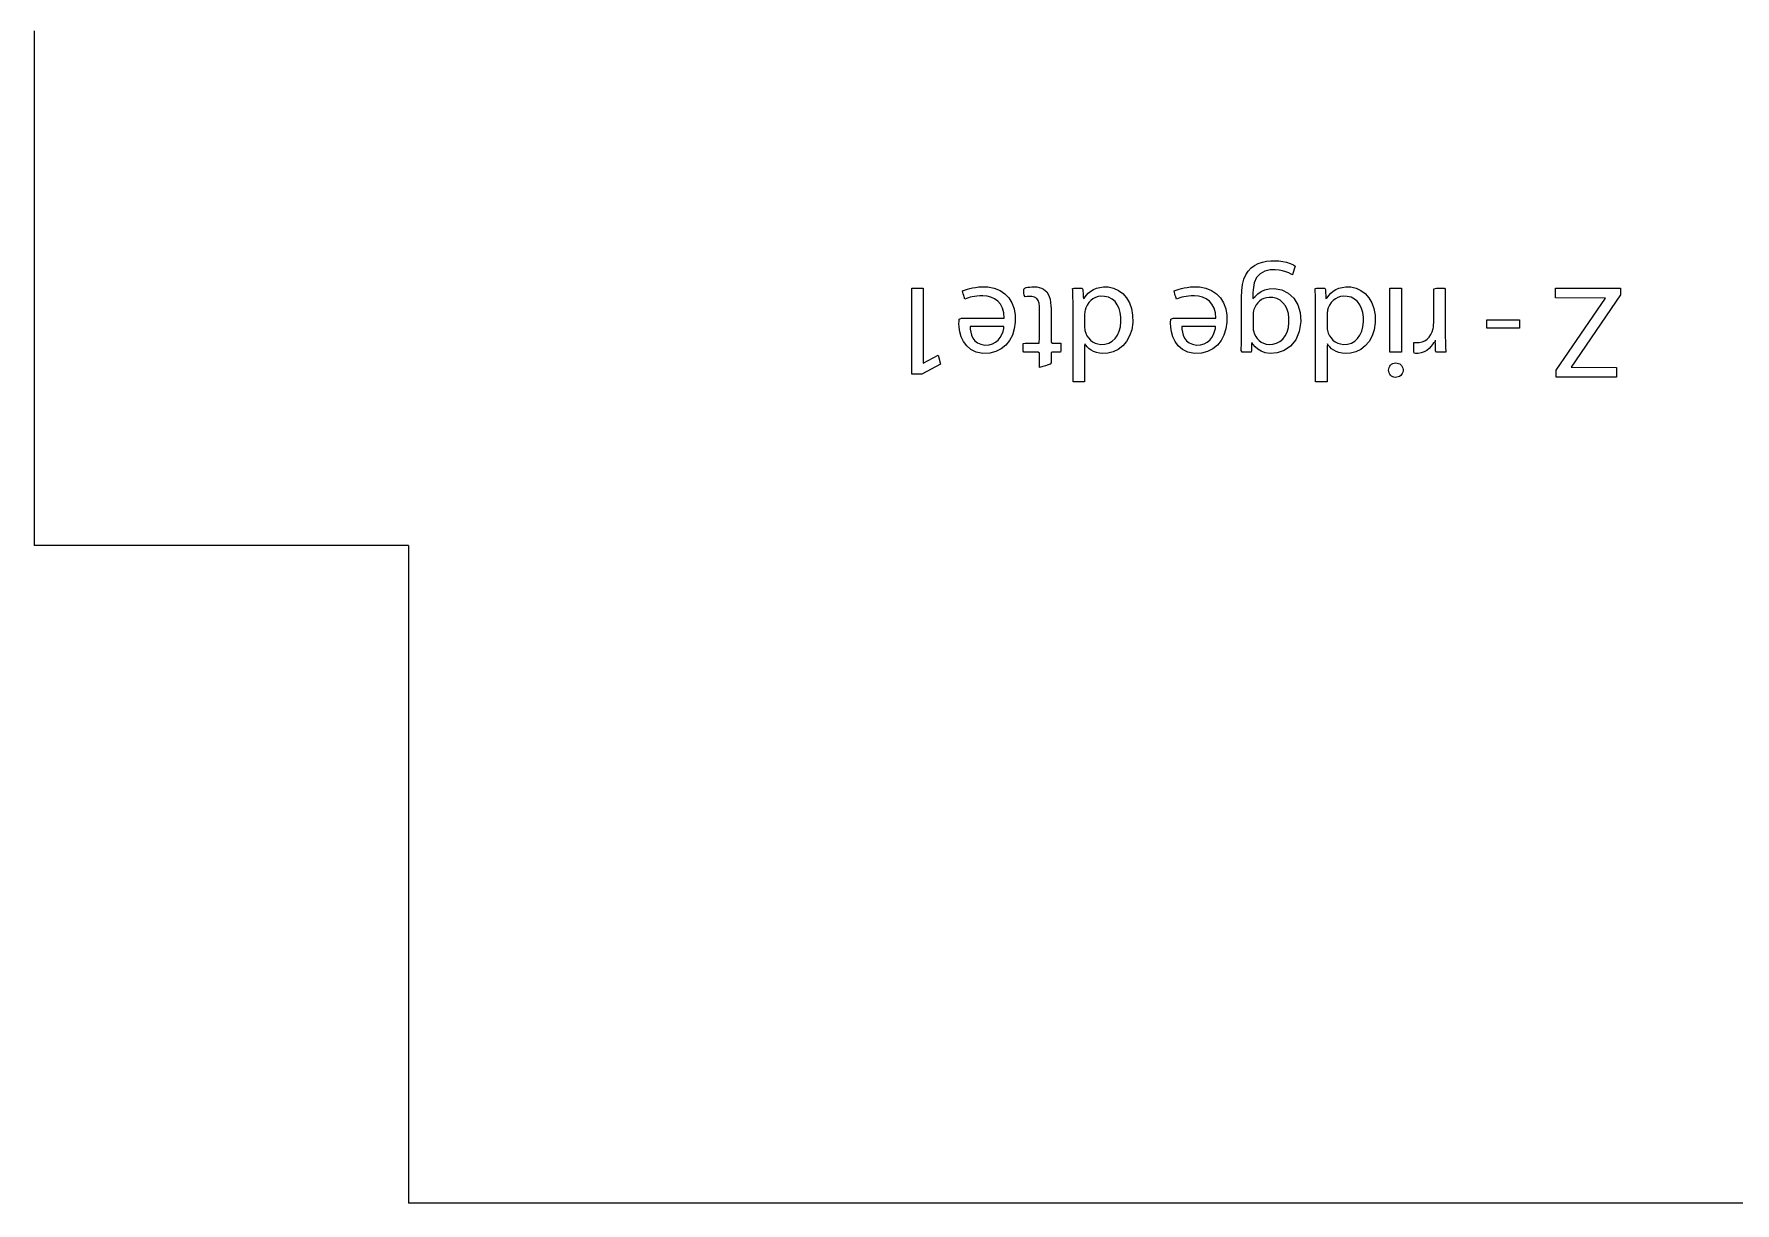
# Model space of a CAD drawing. Header units: metres. Extents: x 2882 to 3456, y 343 to 720.
# Drawn here: x 2919.47 to 2955.81, y 343.61 to 368.59 of the extents above; entities that cross this region are included whole.
import ezdxf

# ---------------------------------------------------------------- set-up
doc = ezdxf.new("R2010")
doc.units = ezdxf.units.M

msp = doc.modelspace()

# ---------------------------------------------------------------- linework, layer by layer
at = {"layer": 'COMPONENT2'}
for p, q in [((2919.467, 368.661), (2919.467, 368.571)), ((2919.467, 368.571), (2919.467, 357.661)), ((2927.467, 357.661), (2919.467, 357.661)), ((2927.467, 357.661), (2927.467, 343.613)), ((3006.85, 343.613), (2927.467, 343.613))]:
    msp.add_line(p, q, dxfattribs=at)
at = {"layer": 'COMPONENT3'}
for p, q in [((2945.315, 363.353), (2945.355, 363.448)), ((2945.355, 363.448), (2945.405, 363.527)), ((2945.405, 363.527), (2945.468, 363.594)), ((2945.468, 363.594), (2945.542, 363.648)), ((2945.542, 363.648), (2945.624, 363.689)), ((2945.664, 363.472), (2945.588, 363.389)), ((2945.624, 363.689), (2945.711, 363.718)), ((2945.762, 363.525), (2945.664, 363.472)), ((2945.711, 363.718), (2945.8, 363.738)), ((2945.876, 363.552), (2945.762, 363.525)), ((2945.8, 363.738), (2945.891, 363.748)), ((2945.985, 363.555), (2945.876, 363.552)), ((2945.891, 363.748), (2945.978, 363.75)), ((2945.978, 363.75), (2946.063, 363.745)), ((2946.067, 363.548), (2945.985, 363.555)), ((2946.063, 363.745), (2946.148, 363.734)), ((2946.142, 363.533), (2946.067, 363.548)), ((2946.212, 363.513), (2946.142, 363.533)), ((2946.148, 363.734), (2946.229, 363.716)), ((2946.274, 363.488), (2946.212, 363.513)), ((2946.229, 363.716), (2946.306, 363.691)), ((2946.328, 363.46), (2946.274, 363.488)), ((2946.306, 363.691), (2946.374, 363.661)), ((2946.352, 363.45), (2946.328, 363.46)), ((2946.361, 363.478), (2946.352, 363.45)), ((2946.375, 363.522), (2946.361, 363.478)), ((2946.374, 363.661), (2946.412, 363.636)), ((2946.391, 363.57), (2946.375, 363.522)), ((2946.412, 363.636), (2946.391, 363.57)), ((2938.22, 361.327), (2938.22, 363.161)), ((2938.22, 363.161), (2938.46, 363.161)), ((2938.46, 363.161), (2938.46, 361.559)), ((2939.304, 363.104), (2939.366, 363.129)), ((2939.313, 363.069), (2939.304, 363.104)), ((2939.321, 363.039), (2939.313, 363.069)), ((2939.329, 363.006), (2939.321, 363.039)), ((2939.366, 363.129), (2939.411, 363.144)), ((2939.411, 363.144), (2939.462, 363.158)), ((2939.462, 363.158), (2939.519, 363.17)), ((2939.519, 363.17), (2939.582, 363.18)), ((2939.582, 363.18), (2939.651, 363.188)), ((2939.651, 363.188), (2939.726, 363.191)), ((2939.726, 363.191), (2939.845, 363.188)), ((2939.845, 363.188), (2939.983, 363.162)), ((2939.983, 363.162), (2940.105, 363.113)), ((2940.105, 363.113), (2940.209, 363.043)), ((2940.209, 363.043), (2940.295, 362.954)), ((2940.612, 363.142), (2940.636, 363.166)), ((2940.614, 363.105), (2940.612, 363.142)), ((2940.617, 363.058), (2940.614, 363.105)), ((2940.62, 363.012), (2940.617, 363.058)), ((2940.636, 363.166), (2940.667, 363.174)), ((2940.667, 363.174), (2940.703, 363.181)), ((2940.703, 363.181), (2940.743, 363.187)), ((2940.743, 363.187), (2940.786, 363.191)), ((2940.786, 363.191), (2940.834, 363.192)), ((2940.834, 363.192), (2940.891, 363.188)), ((2940.891, 363.188), (2940.943, 363.178)), ((2940.943, 363.178), (2940.991, 363.162)), ((2940.991, 363.162), (2941.034, 363.14)), ((2941.034, 363.14), (2941.072, 363.113)), ((2941.072, 363.113), (2941.105, 363.081)), ((2941.105, 363.081), (2941.135, 363.036)), ((2941.655, 363.155), (2941.684, 363.161)), ((2941.658, 363.118), (2941.655, 363.155)), ((2941.66, 363.078), (2941.658, 363.118)), ((2941.661, 363.035), (2941.66, 363.078)), ((2941.684, 363.161), (2941.717, 363.161)), ((2941.717, 363.161), (2941.757, 363.161)), ((2941.757, 363.161), (2941.797, 363.161)), ((2941.797, 363.161), (2941.834, 363.161)), ((2941.834, 363.161), (2941.861, 363.161)), ((2941.861, 363.161), (2941.877, 363.132)), ((2941.877, 363.132), (2941.878, 363.097)), ((2941.878, 363.097), (2941.88, 363.055)), ((2941.88, 363.055), (2941.882, 363.012)), ((2941.948, 363.009), (2941.992, 363.056)), ((2941.992, 363.056), (2942.043, 363.098)), ((2942.043, 363.098), (2942.101, 363.133)), ((2942.101, 363.133), (2942.166, 363.161)), ((2942.166, 363.161), (2942.237, 363.18)), ((2942.237, 363.18), (2942.314, 363.191)), ((2942.314, 363.191), (2942.415, 363.189)), ((2942.415, 363.189), (2942.53, 363.164)), ((2942.53, 363.164), (2942.634, 363.116)), ((2942.634, 363.116), (2942.727, 363.046)), ((2942.727, 363.046), (2942.806, 362.957)), ((2943.826, 363.104), (2943.888, 363.129)), ((2943.835, 363.069), (2943.826, 363.104)), ((2943.842, 363.039), (2943.835, 363.069)), ((2943.85, 363.006), (2943.842, 363.039)), ((2943.888, 363.129), (2943.933, 363.144)), ((2943.933, 363.144), (2943.984, 363.158)), ((2943.984, 363.158), (2944.041, 363.17)), ((2944.041, 363.17), (2944.104, 363.18)), ((2944.104, 363.18), (2944.172, 363.188)), ((2944.172, 363.188), (2944.247, 363.191)), ((2944.247, 363.191), (2944.366, 363.188)), ((2944.366, 363.188), (2944.505, 363.162)), ((2944.505, 363.162), (2944.627, 363.113)), ((2944.627, 363.113), (2944.731, 363.043)), ((2944.731, 363.043), (2944.816, 362.954)), ((2945.265, 362.961), (2945.27, 363.111)), ((2945.27, 363.111), (2945.287, 363.241)), ((2945.287, 363.241), (2945.315, 363.353)), ((2945.511, 363.127), (2945.51, 363.07)), ((2945.51, 363.07), (2945.51, 363.01)), ((2945.536, 363.275), (2945.511, 363.127)), ((2945.588, 363.389), (2945.536, 363.275)), ((2945.557, 362.985), (2945.613, 363.041)), ((2945.613, 363.041), (2945.681, 363.089)), ((2945.681, 363.089), (2945.761, 363.125)), ((2945.761, 363.125), (2945.853, 363.148)), ((2945.853, 363.148), (2945.96, 363.155)), ((2945.96, 363.155), (2946.123, 363.129)), ((2946.123, 363.129), (2946.264, 363.058)), ((2946.264, 363.058), (2946.38, 362.95)), ((2946.837, 363.155), (2946.865, 363.161)), ((2946.839, 363.118), (2946.837, 363.155)), ((2946.841, 363.078), (2946.839, 363.118)), ((2946.843, 363.035), (2946.841, 363.078)), ((2946.865, 363.161), (2946.899, 363.161)), ((2946.899, 363.161), (2946.938, 363.161)), ((2946.938, 363.161), (2946.978, 363.161)), ((2946.978, 363.161), (2947.015, 363.161)), ((2947.015, 363.161), (2947.042, 363.161)), ((2947.042, 363.161), (2947.058, 363.132)), ((2947.058, 363.132), (2947.06, 363.097)), ((2947.06, 363.097), (2947.062, 363.055)), ((2947.062, 363.055), (2947.064, 363.012)), ((2947.13, 363.009), (2947.173, 363.056)), ((2947.173, 363.056), (2947.224, 363.098)), ((2947.224, 363.098), (2947.282, 363.133)), ((2947.282, 363.133), (2947.347, 363.161)), ((2947.347, 363.161), (2947.418, 363.18)), ((2947.418, 363.18), (2947.495, 363.191)), ((2947.495, 363.191), (2947.597, 363.189)), ((2947.597, 363.189), (2947.711, 363.164)), ((2947.711, 363.164), (2947.816, 363.116)), ((2947.816, 363.116), (2947.909, 363.046)), ((2947.909, 363.046), (2947.988, 362.957)), ((2948.436, 361.796), (2948.436, 363.161)), ((2948.436, 363.161), (2948.684, 363.161)), ((2948.684, 363.161), (2948.684, 361.796)), ((2949.371, 363.148), (2949.427, 363.161)), ((2949.371, 363.078), (2949.371, 363.148)), ((2949.371, 362.966), (2949.371, 363.078)), ((2949.427, 363.161), (2949.472, 363.161)), ((2949.472, 363.161), (2949.521, 363.161)), ((2949.521, 363.161), (2949.565, 363.161)), ((2949.565, 363.161), (2949.6, 363.161)), ((2949.6, 363.161), (2949.619, 363.139)), ((2949.619, 363.139), (2949.619, 363.045)), ((2949.619, 363.045), (2949.619, 362.896)), ((2951.976, 362.955), (2951.976, 363.161)), ((2951.976, 363.161), (2953.364, 363.161)), ((2953.364, 363.161), (2953.364, 363.017)), ((2939.337, 362.975), (2939.329, 363.006)), ((2939.357, 362.93), (2939.337, 362.975)), ((2939.392, 362.944), (2939.357, 362.93)), ((2939.429, 362.957), (2939.392, 362.944)), ((2939.469, 362.968), (2939.429, 362.957)), ((2939.513, 362.978), (2939.469, 362.968)), ((2939.561, 362.986), (2939.513, 362.978)), ((2939.613, 362.992), (2939.561, 362.986)), ((2939.671, 362.996), (2939.613, 362.992)), ((2939.737, 362.997), (2939.671, 362.996)), ((2939.828, 362.989), (2939.737, 362.997)), ((2939.912, 362.968), (2939.828, 362.989)), ((2939.989, 362.933), (2939.912, 362.968)), ((2940.057, 362.883), (2939.989, 362.933)), ((2940.113, 362.818), (2940.057, 362.883)), ((2940.156, 362.737), (2940.113, 362.818)), ((2940.184, 362.639), (2940.156, 362.737)), ((2940.295, 362.954), (2940.36, 362.846)), ((2940.36, 362.846), (2940.405, 362.722)), ((2940.405, 362.722), (2940.429, 362.583)), ((2940.645, 362.975), (2940.62, 363.012)), ((2940.688, 362.982), (2940.645, 362.975)), ((2940.714, 362.984), (2940.688, 362.982)), ((2940.743, 362.986), (2940.714, 362.984)), ((2940.786, 362.985), (2940.743, 362.986)), ((2940.844, 362.972), (2940.786, 362.985)), ((2940.889, 362.944), (2940.844, 362.972)), ((2940.92, 362.9), (2940.889, 362.944)), ((2940.941, 362.841), (2940.92, 362.9)), ((2940.95, 362.769), (2940.941, 362.841)), ((2940.952, 362.711), (2940.95, 362.769)), ((2940.952, 362.614), (2940.952, 362.711)), ((2941.135, 363.036), (2941.158, 362.985)), ((2941.158, 362.985), (2941.176, 362.926)), ((2941.176, 362.926), (2941.187, 362.859)), ((2941.187, 362.859), (2941.194, 362.785)), ((2941.194, 362.785), (2941.195, 362.724)), ((2941.195, 362.724), (2941.195, 362.637)), ((2941.663, 362.99), (2941.661, 363.035)), ((2941.664, 362.943), (2941.663, 362.99)), ((2941.666, 362.897), (2941.664, 362.943)), ((2941.666, 362.85), (2941.666, 362.897)), ((2941.666, 362.808), (2941.666, 362.85)), ((2941.666, 362.727), (2941.666, 362.808)), ((2941.666, 362.536), (2941.666, 362.727)), ((2941.882, 363.012), (2941.884, 362.972)), ((2941.884, 362.972), (2941.886, 362.941)), ((2941.886, 362.941), (2941.912, 362.956)), ((2941.912, 362.956), (2941.948, 363.009)), ((2941.922, 362.692), (2941.917, 362.667)), ((2941.937, 362.742), (2941.922, 362.692)), ((2941.965, 362.801), (2941.937, 362.742)), ((2942, 362.854), (2941.965, 362.801)), ((2942.043, 362.898), (2942, 362.854)), ((2942.091, 362.935), (2942.043, 362.898)), ((2942.144, 362.963), (2942.091, 362.935)), ((2942.201, 362.982), (2942.144, 362.963)), ((2942.261, 362.991), (2942.201, 362.982)), ((2942.341, 362.988), (2942.261, 362.991)), ((2942.426, 362.968), (2942.341, 362.988)), ((2942.5, 362.929), (2942.426, 362.968)), ((2942.562, 362.875), (2942.5, 362.929)), ((2942.611, 362.808), (2942.562, 362.875)), ((2942.649, 362.729), (2942.611, 362.808)), ((2942.675, 362.64), (2942.649, 362.729)), ((2942.806, 362.957), (2942.869, 362.849)), ((2942.869, 362.849), (2942.913, 362.725)), ((2942.913, 362.725), (2942.937, 362.586)), ((2943.858, 362.975), (2943.85, 363.006)), ((2943.878, 362.93), (2943.858, 362.975)), ((2943.913, 362.944), (2943.878, 362.93)), ((2943.95, 362.957), (2943.913, 362.944)), ((2943.99, 362.968), (2943.95, 362.957)), ((2944.034, 362.978), (2943.99, 362.968)), ((2944.082, 362.986), (2944.034, 362.978)), ((2944.135, 362.992), (2944.082, 362.986)), ((2944.192, 362.996), (2944.135, 362.992)), ((2944.259, 362.997), (2944.192, 362.996)), ((2944.349, 362.989), (2944.259, 362.997)), ((2944.434, 362.968), (2944.349, 362.989)), ((2944.511, 362.933), (2944.434, 362.968)), ((2944.578, 362.883), (2944.511, 362.933)), ((2944.634, 362.818), (2944.578, 362.883)), ((2944.678, 362.737), (2944.634, 362.818)), ((2944.706, 362.639), (2944.678, 362.737)), ((2944.816, 362.954), (2944.881, 362.846)), ((2944.881, 362.846), (2944.927, 362.722)), ((2944.927, 362.722), (2944.95, 362.583)), ((2945.265, 362.9), (2945.265, 362.961)), ((2945.265, 362.748), (2945.265, 362.9)), ((2945.265, 362.552), (2945.265, 362.748)), ((2945.51, 363.01), (2945.51, 362.973)), ((2945.51, 362.942), (2945.557, 362.985)), ((2945.51, 362.973), (2945.51, 362.942)), ((2945.523, 362.676), (2945.517, 362.642)), ((2945.531, 362.708), (2945.523, 362.676)), ((2945.548, 362.752), (2945.531, 362.708)), ((2945.576, 362.804), (2945.548, 362.752)), ((2945.61, 362.848), (2945.576, 362.804)), ((2945.65, 362.887), (2945.61, 362.848)), ((2945.695, 362.918), (2945.65, 362.887)), ((2945.744, 362.942), (2945.695, 362.918)), ((2945.797, 362.958), (2945.744, 362.942)), ((2945.852, 362.965), (2945.797, 362.958)), ((2945.931, 362.963), (2945.852, 362.965)), ((2946.016, 362.943), (2945.931, 362.963)), ((2946.09, 362.905), (2946.016, 362.943)), ((2946.151, 362.853), (2946.09, 362.905)), ((2946.201, 362.787), (2946.151, 362.853)), ((2946.239, 362.71), (2946.201, 362.787)), ((2946.265, 362.624), (2946.239, 362.71)), ((2946.38, 362.95), (2946.466, 362.809)), ((2946.466, 362.809), (2946.517, 362.642)), ((2946.845, 362.99), (2946.843, 363.035)), ((2946.846, 362.943), (2946.845, 362.99)), ((2946.847, 362.897), (2946.846, 362.943)), ((2946.848, 362.85), (2946.847, 362.897)), ((2946.848, 362.808), (2946.848, 362.85)), ((2946.848, 362.727), (2946.848, 362.808)), ((2946.848, 362.536), (2946.848, 362.727)), ((2947.064, 363.012), (2947.066, 362.972)), ((2947.066, 362.972), (2947.067, 362.941)), ((2947.067, 362.941), (2947.094, 362.956)), ((2947.094, 362.956), (2947.13, 363.009)), ((2947.104, 362.692), (2947.099, 362.667)), ((2947.119, 362.742), (2947.104, 362.692)), ((2947.146, 362.801), (2947.119, 362.742)), ((2947.182, 362.854), (2947.146, 362.801)), ((2947.224, 362.898), (2947.182, 362.854)), ((2947.273, 362.935), (2947.224, 362.898)), ((2947.326, 362.963), (2947.273, 362.935)), ((2947.383, 362.982), (2947.326, 362.963)), ((2947.442, 362.991), (2947.383, 362.982)), ((2947.522, 362.988), (2947.442, 362.991)), ((2947.608, 362.968), (2947.522, 362.988)), ((2947.681, 362.929), (2947.608, 362.968)), ((2947.743, 362.875), (2947.681, 362.929)), ((2947.793, 362.808), (2947.743, 362.875)), ((2947.831, 362.729), (2947.793, 362.808)), ((2947.856, 362.64), (2947.831, 362.729)), ((2947.988, 362.957), (2948.05, 362.849)), ((2948.05, 362.849), (2948.095, 362.725)), ((2948.095, 362.725), (2948.119, 362.586)), ((2949.371, 362.83), (2949.371, 362.966)), ((2949.371, 362.689), (2949.371, 362.83)), ((2949.371, 362.564), (2949.371, 362.689)), ((2949.619, 362.896), (2949.619, 362.719)), ((2949.619, 362.719), (2949.619, 362.539)), ((2953.039, 362.947), (2951.976, 362.955)), ((2951.99, 361.409), (2953.039, 362.947)), ((2953.364, 363.017), (2952.311, 361.474)), ((2939.228, 362.412), (2939.229, 362.446)), ((2939.231, 362.332), (2939.228, 362.412)), ((2939.229, 362.446), (2939.23, 362.476)), ((2939.23, 362.476), (2939.233, 362.502)), ((2939.247, 362.228), (2939.231, 362.332)), ((2939.233, 362.502), (2939.285, 362.524)), ((2939.285, 362.524), (2939.397, 362.524)), ((2939.397, 362.524), (2939.551, 362.524)), ((2939.468, 362.346), (2939.47, 362.287)), ((2939.497, 362.346), (2939.468, 362.346)), ((2939.573, 362.346), (2939.497, 362.346)), ((2939.551, 362.524), (2939.726, 362.524)), ((2939.682, 362.346), (2939.573, 362.346)), ((2939.808, 362.346), (2939.682, 362.346)), ((2939.726, 362.524), (2939.899, 362.524)), ((2939.937, 362.346), (2939.808, 362.346)), ((2939.899, 362.524), (2940.049, 362.524)), ((2940.054, 362.346), (2939.937, 362.346)), ((2940.049, 362.524), (2940.155, 362.524)), ((2940.143, 362.346), (2940.054, 362.346)), ((2940.189, 362.346), (2940.143, 362.346)), ((2940.155, 362.524), (2940.195, 362.524)), ((2940.195, 362.524), (2940.184, 362.639)), ((2940.186, 362.304), (2940.189, 362.346)), ((2940.43, 362.434), (2940.41, 362.291)), ((2940.429, 362.583), (2940.43, 362.434)), ((2940.952, 362.451), (2940.952, 362.614)), ((2940.952, 362.265), (2940.952, 362.451)), ((2941.195, 362.637), (2941.195, 362.478)), ((2941.195, 362.478), (2941.195, 362.29)), ((2941.666, 362.271), (2941.666, 362.536)), ((2941.914, 362.641), (2941.912, 362.615)), ((2941.912, 362.615), (2941.912, 362.588)), ((2941.912, 362.588), (2941.912, 362.548)), ((2941.912, 362.548), (2941.912, 362.51)), ((2941.912, 362.51), (2941.912, 362.467)), ((2941.912, 362.467), (2941.912, 362.424)), ((2941.912, 362.424), (2941.912, 362.387)), ((2941.912, 362.387), (2941.912, 362.351)), ((2941.912, 362.351), (2941.913, 362.314)), ((2941.913, 362.314), (2941.916, 362.287)), ((2941.917, 362.667), (2941.914, 362.641)), ((2942.651, 362.243), (2942.676, 362.337)), ((2942.688, 362.544), (2942.675, 362.64)), ((2942.676, 362.337), (2942.689, 362.44)), ((2942.689, 362.44), (2942.688, 362.544)), ((2942.94, 362.429), (2942.918, 362.276)), ((2942.937, 362.586), (2942.94, 362.429)), ((2943.749, 362.412), (2943.75, 362.446)), ((2943.753, 362.332), (2943.749, 362.412)), ((2943.75, 362.446), (2943.752, 362.476)), ((2943.752, 362.476), (2943.754, 362.502)), ((2943.768, 362.228), (2943.753, 362.332)), ((2943.754, 362.502), (2943.807, 362.524)), ((2943.807, 362.524), (2943.919, 362.524)), ((2943.919, 362.524), (2944.073, 362.524)), ((2943.989, 362.346), (2943.991, 362.287)), ((2944.018, 362.346), (2943.989, 362.346)), ((2944.094, 362.346), (2944.018, 362.346)), ((2944.073, 362.524), (2944.247, 362.524)), ((2944.203, 362.346), (2944.094, 362.346)), ((2944.33, 362.346), (2944.203, 362.346)), ((2944.247, 362.524), (2944.42, 362.524)), ((2944.459, 362.346), (2944.33, 362.346)), ((2944.42, 362.524), (2944.571, 362.524)), ((2944.575, 362.346), (2944.459, 362.346)), ((2944.571, 362.524), (2944.677, 362.524)), ((2944.664, 362.346), (2944.575, 362.346)), ((2944.711, 362.346), (2944.664, 362.346)), ((2944.677, 362.524), (2944.717, 362.524)), ((2944.717, 362.524), (2944.706, 362.639)), ((2944.708, 362.304), (2944.711, 362.346)), ((2944.952, 362.434), (2944.931, 362.291)), ((2944.95, 362.583), (2944.952, 362.434)), ((2945.265, 362.36), (2945.265, 362.552)), ((2945.265, 362.216), (2945.265, 362.36)), ((2945.514, 362.609), (2945.513, 362.579)), ((2945.513, 362.579), (2945.513, 362.538)), ((2945.513, 362.538), (2945.513, 362.498)), ((2945.513, 362.498), (2945.513, 362.454)), ((2945.513, 362.454), (2945.513, 362.41)), ((2945.513, 362.41), (2945.513, 362.372)), ((2945.513, 362.372), (2945.513, 362.334)), ((2945.513, 362.334), (2945.513, 362.304)), ((2945.517, 362.642), (2945.514, 362.609)), ((2946.238, 362.226), (2946.265, 362.32)), ((2946.278, 362.531), (2946.265, 362.624)), ((2946.265, 362.32), (2946.279, 362.426)), ((2946.279, 362.426), (2946.278, 362.531)), ((2946.53, 362.448), (2946.497, 362.237)), ((2946.517, 362.642), (2946.53, 362.448)), ((2946.848, 362.271), (2946.848, 362.536)), ((2947.094, 362.615), (2947.093, 362.588)), ((2947.093, 362.588), (2947.093, 362.548)), ((2947.093, 362.548), (2947.093, 362.51)), ((2947.093, 362.51), (2947.093, 362.467)), ((2947.093, 362.467), (2947.093, 362.424)), ((2947.093, 362.424), (2947.093, 362.387)), ((2947.093, 362.387), (2947.093, 362.351)), ((2947.093, 362.351), (2947.094, 362.314)), ((2947.095, 362.641), (2947.094, 362.615)), ((2947.094, 362.314), (2947.097, 362.287)), ((2947.099, 362.667), (2947.095, 362.641)), ((2947.832, 362.243), (2947.858, 362.337)), ((2947.87, 362.544), (2947.856, 362.64)), ((2947.858, 362.337), (2947.87, 362.44)), ((2947.87, 362.44), (2947.87, 362.544)), ((2948.121, 362.429), (2948.099, 362.276)), ((2948.119, 362.586), (2948.121, 362.429)), ((2949.359, 362.301), (2949.364, 362.328)), ((2949.364, 362.328), (2949.367, 362.357)), ((2949.367, 362.357), (2949.369, 362.388)), ((2949.369, 362.388), (2949.371, 362.419)), ((2949.371, 362.472), (2949.371, 362.564)), ((2949.371, 362.419), (2949.371, 362.472)), ((2949.619, 362.539), (2949.619, 362.379)), ((2949.619, 362.379), (2949.619, 362.265)), ((2950.508, 362.309), (2950.508, 362.489)), ((2950.508, 362.489), (2951.205, 362.489)), ((2951.205, 362.489), (2951.205, 362.309)), ((2939.277, 362.122), (2939.247, 362.228)), ((2939.325, 362.02), (2939.277, 362.122)), ((2939.393, 361.928), (2939.325, 362.02)), ((2939.47, 362.287), (2939.48, 362.223)), ((2939.48, 362.223), (2939.499, 362.159)), ((2939.499, 362.159), (2939.528, 362.097)), ((2939.528, 362.097), (2939.569, 362.041)), ((2939.569, 362.041), (2939.624, 361.995)), ((2939.624, 361.995), (2939.693, 361.963)), ((2939.693, 361.963), (2939.779, 361.946)), ((2939.779, 361.946), (2939.87, 361.949)), ((2939.87, 361.949), (2939.947, 361.97)), ((2939.947, 361.97), (2940.012, 362.006)), ((2940.012, 362.006), (2940.067, 362.054)), ((2940.067, 362.054), (2940.111, 362.11)), ((2940.111, 362.11), (2940.145, 362.172)), ((2940.145, 362.172), (2940.17, 362.238)), ((2940.17, 362.238), (2940.186, 362.304)), ((2940.308, 362.043), (2940.228, 361.943)), ((2940.369, 362.159), (2940.308, 362.043)), ((2940.41, 362.291), (2940.369, 362.159)), ((2940.597, 361.978), (2940.644, 361.985)), ((2940.597, 361.949), (2940.597, 361.978)), ((2940.597, 361.904), (2940.597, 361.949)), ((2940.644, 361.985), (2940.722, 361.985)), ((2940.722, 361.985), (2940.811, 361.985)), ((2940.811, 361.985), (2940.892, 361.985)), ((2940.892, 361.985), (2940.944, 361.985)), ((2940.944, 361.985), (2940.952, 362.1)), ((2940.952, 362.1), (2940.952, 362.265)), ((2941.195, 362.29), (2941.195, 362.118)), ((2941.195, 362.118), (2941.195, 362.006)), ((2941.195, 362.006), (2941.225, 361.985)), ((2941.225, 361.985), (2941.272, 361.985)), ((2941.272, 361.985), (2941.326, 361.985)), ((2941.326, 361.985), (2941.373, 361.985)), ((2941.373, 361.985), (2941.402, 361.985)), ((2941.402, 361.985), (2941.406, 361.953)), ((2941.406, 361.953), (2941.406, 361.91)), ((2941.666, 361.971), (2941.666, 362.271)), ((2941.666, 361.671), (2941.666, 361.971)), ((2941.918, 361.973), (2941.912, 361.927)), ((2941.916, 362.287), (2941.92, 362.261)), ((2941.937, 361.944), (2941.918, 361.973)), ((2941.92, 362.261), (2941.938, 362.199)), ((2941.938, 362.199), (2941.963, 362.146)), ((2941.963, 362.146), (2941.996, 362.098)), ((2941.996, 362.098), (2942.037, 362.055)), ((2942.037, 362.055), (2942.084, 362.019)), ((2942.084, 362.019), (2942.138, 361.99)), ((2942.138, 361.99), (2942.197, 361.971)), ((2942.197, 361.971), (2942.262, 361.962)), ((2942.262, 361.962), (2942.346, 361.967)), ((2942.346, 361.967), (2942.429, 361.991)), ((2942.429, 361.991), (2942.501, 362.032)), ((2942.501, 362.032), (2942.563, 362.088)), ((2942.563, 362.088), (2942.613, 362.159)), ((2942.613, 362.159), (2942.651, 362.243)), ((2942.809, 362.025), (2942.728, 361.929)), ((2942.873, 362.141), (2942.809, 362.025)), ((2942.918, 362.276), (2942.873, 362.141)), ((2943.799, 362.122), (2943.768, 362.228)), ((2943.846, 362.02), (2943.799, 362.122)), ((2943.914, 361.928), (2943.846, 362.02)), ((2943.991, 362.287), (2944.001, 362.223)), ((2944.001, 362.223), (2944.02, 362.159)), ((2944.02, 362.159), (2944.049, 362.097)), ((2944.049, 362.097), (2944.091, 362.041)), ((2944.091, 362.041), (2944.145, 361.995)), ((2944.145, 361.995), (2944.215, 361.963)), ((2944.215, 361.963), (2944.301, 361.946)), ((2944.301, 361.946), (2944.391, 361.949)), ((2944.391, 361.949), (2944.468, 361.97)), ((2944.468, 361.97), (2944.534, 362.006)), ((2944.534, 362.006), (2944.588, 362.054)), ((2944.588, 362.054), (2944.632, 362.11)), ((2944.632, 362.11), (2944.666, 362.172)), ((2944.666, 362.172), (2944.691, 362.238)), ((2944.691, 362.238), (2944.708, 362.304)), ((2944.829, 362.043), (2944.75, 361.943)), ((2944.89, 362.159), (2944.829, 362.043)), ((2944.931, 362.291), (2944.89, 362.159)), ((2945.262, 361.946), (2945.264, 362.009)), ((2945.264, 362.08), (2945.265, 362.158)), ((2945.264, 362.009), (2945.264, 362.08)), ((2945.265, 362.158), (2945.265, 362.216)), ((2945.48, 361.967), (2945.479, 361.92)), ((2945.487, 362.002), (2945.48, 361.967)), ((2945.508, 361.968), (2945.487, 362.002)), ((2945.553, 361.911), (2945.508, 361.968)), ((2945.513, 362.304), (2945.516, 362.276)), ((2945.516, 362.276), (2945.52, 362.25)), ((2945.52, 362.25), (2945.544, 362.179)), ((2945.544, 362.179), (2945.569, 362.13)), ((2945.569, 362.13), (2945.601, 362.084)), ((2945.601, 362.084), (2945.64, 362.045)), ((2945.64, 362.045), (2945.684, 362.011)), ((2945.684, 362.011), (2945.735, 361.985)), ((2945.735, 361.985), (2945.792, 361.968)), ((2945.792, 361.968), (2945.855, 361.96)), ((2945.855, 361.96), (2945.935, 361.964)), ((2945.935, 361.964), (2946.014, 361.985)), ((2946.014, 361.985), (2946.085, 362.023)), ((2946.085, 362.023), (2946.146, 362.076)), ((2946.146, 362.076), (2946.198, 362.144)), ((2946.198, 362.144), (2946.238, 362.226)), ((2946.422, 362.062), (2946.313, 361.927)), ((2946.497, 362.237), (2946.422, 362.062)), ((2946.848, 361.971), (2946.848, 362.271)), ((2946.848, 361.671), (2946.848, 361.971)), ((2947.099, 361.973), (2947.093, 361.927)), ((2947.097, 362.287), (2947.101, 362.261)), ((2947.118, 361.944), (2947.099, 361.973)), ((2947.101, 362.261), (2947.119, 362.199)), ((2947.119, 362.199), (2947.145, 362.146)), ((2947.145, 362.146), (2947.178, 362.098)), ((2947.178, 362.098), (2947.218, 362.055)), ((2947.218, 362.055), (2947.265, 362.019)), ((2947.265, 362.019), (2947.319, 361.99)), ((2947.319, 361.99), (2947.379, 361.971)), ((2947.379, 361.971), (2947.443, 361.962)), ((2947.443, 361.962), (2947.528, 361.967)), ((2947.528, 361.967), (2947.611, 361.991)), ((2947.611, 361.991), (2947.683, 362.032)), ((2947.683, 362.032), (2947.744, 362.088)), ((2947.744, 362.088), (2947.794, 362.159)), ((2947.794, 362.159), (2947.832, 362.243)), ((2947.99, 362.025), (2947.909, 361.929)), ((2948.055, 362.141), (2947.99, 362.025)), ((2948.099, 362.276), (2948.055, 362.141)), ((2948.945, 361.999), (2948.977, 362.003)), ((2948.945, 361.973), (2948.945, 361.999)), ((2948.945, 361.935), (2948.945, 361.973)), ((2948.977, 362.003), (2949.01, 362.002)), ((2949.01, 362.002), (2949.06, 362.003)), ((2949.06, 362.003), (2949.123, 362.015)), ((2949.123, 362.015), (2949.18, 362.039)), ((2949.18, 362.039), (2949.231, 362.074)), ((2949.231, 362.074), (2949.275, 362.118)), ((2949.275, 362.118), (2949.311, 362.172)), ((2949.311, 362.172), (2949.339, 362.233)), ((2949.357, 361.984), (2949.318, 361.925)), ((2949.339, 362.233), (2949.359, 362.301)), ((2949.404, 362.018), (2949.357, 361.984)), ((2949.402, 362.052), (2949.404, 362.018)), ((2949.406, 361.971), (2949.404, 362.018)), ((2949.408, 361.919), (2949.406, 361.971)), ((2949.619, 362.265), (2949.619, 362.222)), ((2949.619, 362.222), (2949.619, 362.16)), ((2949.619, 362.16), (2949.619, 362.101)), ((2949.619, 362.101), (2949.62, 362.043)), ((2949.62, 362.043), (2949.621, 361.988)), ((2949.621, 361.988), (2949.623, 361.934)), ((2951.205, 362.309), (2950.508, 362.309)), ((2938.46, 361.559), (2938.784, 361.731)), ((2938.784, 361.731), (2938.832, 361.542)), ((2939.482, 361.851), (2939.393, 361.928)), ((2939.597, 361.797), (2939.482, 361.851)), ((2939.738, 361.769), (2939.597, 361.797)), ((2939.887, 361.774), (2939.738, 361.769)), ((2940.017, 361.806), (2939.887, 361.774)), ((2940.131, 361.863), (2940.017, 361.806)), ((2940.228, 361.943), (2940.131, 361.863)), ((2940.597, 361.857), (2940.597, 361.904)), ((2940.597, 361.817), (2940.597, 361.857)), ((2940.613, 361.796), (2940.597, 361.817)), ((2940.673, 361.796), (2940.613, 361.796)), ((2940.758, 361.796), (2940.673, 361.796)), ((2940.847, 361.796), (2940.758, 361.796)), ((2940.918, 361.796), (2940.847, 361.796)), ((2940.952, 361.776), (2940.918, 361.796)), ((2940.952, 361.717), (2940.952, 361.776)), ((2940.952, 361.637), (2940.952, 361.717)), ((2940.952, 361.556), (2940.952, 361.637)), ((2941.219, 361.796), (2941.195, 361.784)), ((2941.195, 361.784), (2941.195, 361.741)), ((2941.195, 361.741), (2941.195, 361.68)), ((2941.195, 361.68), (2941.195, 361.617)), ((2941.195, 361.617), (2941.195, 361.566)), ((2941.263, 361.796), (2941.219, 361.796)), ((2941.316, 361.796), (2941.263, 361.796)), ((2941.366, 361.796), (2941.316, 361.796)), ((2941.399, 361.796), (2941.366, 361.796)), ((2941.406, 361.821), (2941.399, 361.796)), ((2941.406, 361.91), (2941.406, 361.862)), ((2941.406, 361.862), (2941.406, 361.821)), ((2941.666, 361.411), (2941.666, 361.671)), ((2941.912, 361.927), (2941.912, 361.829)), ((2941.912, 361.829), (2941.912, 361.696)), ((2941.912, 361.696), (2941.912, 361.547)), ((2941.969, 361.906), (2941.937, 361.944)), ((2942.007, 361.87), (2941.969, 361.906)), ((2942.053, 361.839), (2942.007, 361.87)), ((2942.105, 361.811), (2942.053, 361.839)), ((2942.164, 361.79), (2942.105, 361.811)), ((2942.231, 361.775), (2942.164, 361.79)), ((2942.303, 361.768), (2942.231, 361.775)), ((2942.41, 361.773), (2942.303, 361.768)), ((2942.526, 361.802), (2942.41, 361.773)), ((2942.632, 361.854), (2942.526, 361.802)), ((2942.728, 361.929), (2942.632, 361.854)), ((2944.004, 361.851), (2943.914, 361.928)), ((2944.118, 361.797), (2944.004, 361.851)), ((2944.26, 361.769), (2944.118, 361.797)), ((2944.408, 361.774), (2944.26, 361.769)), ((2944.538, 361.806), (2944.408, 361.774)), ((2944.652, 361.863), (2944.538, 361.806)), ((2944.75, 361.943), (2944.652, 361.863)), ((2945.257, 361.834), (2945.26, 361.888)), ((2945.278, 361.796), (2945.257, 361.834)), ((2945.26, 361.888), (2945.262, 361.946)), ((2945.325, 361.796), (2945.278, 361.796)), ((2945.38, 361.796), (2945.325, 361.796)), ((2945.431, 361.796), (2945.38, 361.796)), ((2945.474, 361.798), (2945.431, 361.796)), ((2945.475, 361.823), (2945.474, 361.798)), ((2945.476, 361.868), (2945.475, 361.823)), ((2945.479, 361.92), (2945.476, 361.868)), ((2945.611, 361.859), (2945.553, 361.911)), ((2945.684, 361.815), (2945.611, 361.859)), ((2945.773, 361.784), (2945.684, 361.815)), ((2945.879, 361.768), (2945.773, 361.784)), ((2946.026, 361.778), (2945.879, 361.768)), ((2946.178, 361.831), (2946.026, 361.778)), ((2946.313, 361.927), (2946.178, 361.831)), ((2946.848, 361.411), (2946.848, 361.671)), ((2947.093, 361.927), (2947.093, 361.829)), ((2947.093, 361.829), (2947.093, 361.696)), ((2947.093, 361.696), (2947.093, 361.547)), ((2947.15, 361.906), (2947.118, 361.944)), ((2947.189, 361.87), (2947.15, 361.906)), ((2947.234, 361.839), (2947.189, 361.87)), ((2947.287, 361.811), (2947.234, 361.839)), ((2947.346, 361.79), (2947.287, 361.811)), ((2947.412, 361.775), (2947.346, 361.79)), ((2947.485, 361.768), (2947.412, 361.775)), ((2947.591, 361.773), (2947.485, 361.768)), ((2947.707, 361.802), (2947.591, 361.773)), ((2947.814, 361.854), (2947.707, 361.802)), ((2947.909, 361.929), (2947.814, 361.854)), ((2948.684, 361.796), (2948.436, 361.796)), ((2948.945, 361.89), (2948.945, 361.935)), ((2948.945, 361.846), (2948.945, 361.89)), ((2948.945, 361.807), (2948.945, 361.846)), ((2948.955, 361.772), (2948.945, 361.807)), ((2948.98, 361.769), (2948.955, 361.772)), ((2949.007, 361.767), (2948.98, 361.769)), ((2949.042, 361.769), (2949.007, 361.767)), ((2949.105, 361.78), (2949.042, 361.769)), ((2949.165, 361.801), (2949.105, 361.78)), ((2949.222, 361.833), (2949.165, 361.801)), ((2949.273, 361.875), (2949.222, 361.833)), ((2949.318, 361.925), (2949.273, 361.875)), ((2949.41, 361.868), (2949.408, 361.919)), ((2949.412, 361.826), (2949.41, 361.868)), ((2949.432, 361.796), (2949.412, 361.826)), ((2949.463, 361.796), (2949.432, 361.796)), ((2949.502, 361.796), (2949.463, 361.796)), ((2949.544, 361.796), (2949.502, 361.796)), ((2949.583, 361.796), (2949.544, 361.796)), ((2949.629, 361.796), (2949.583, 361.796)), ((2949.623, 361.934), (2949.625, 361.881)), ((2949.625, 361.881), (2949.628, 361.83)), ((2949.628, 361.83), (2949.629, 361.796)), ((2938.432, 361.327), (2938.22, 361.327)), ((2938.832, 361.542), (2938.432, 361.327)), ((2940.952, 361.468), (2940.952, 361.556)), ((2941.017, 361.488), (2940.952, 361.468)), ((2941.077, 361.506), (2941.017, 361.488)), ((2941.136, 361.524), (2941.077, 361.506)), ((2941.18, 361.537), (2941.136, 361.524)), ((2941.195, 361.566), (2941.18, 361.537)), ((2941.666, 361.228), (2941.666, 361.411)), ((2941.666, 361.158), (2941.666, 361.228)), ((2941.912, 361.547), (2941.912, 361.4)), ((2941.912, 361.4), (2941.912, 361.274)), ((2941.912, 361.274), (2941.912, 361.187)), ((2946.848, 361.228), (2946.848, 361.411)), ((2946.848, 361.158), (2946.848, 361.228)), ((2947.093, 361.547), (2947.093, 361.4)), ((2947.093, 361.4), (2947.093, 361.274)), ((2947.093, 361.274), (2947.093, 361.187)), ((2948.408, 361.412), (2948.411, 361.442)), ((2948.411, 361.381), (2948.408, 361.412)), ((2948.411, 361.442), (2948.418, 361.47)), ((2948.419, 361.353), (2948.411, 361.381)), ((2948.418, 361.47), (2948.431, 361.495)), ((2948.431, 361.327), (2948.419, 361.353)), ((2948.431, 361.495), (2948.448, 361.517)), ((2948.448, 361.304), (2948.431, 361.327)), ((2948.448, 361.517), (2948.469, 361.536)), ((2948.469, 361.285), (2948.448, 361.304)), ((2948.469, 361.536), (2948.494, 361.55)), ((2948.494, 361.271), (2948.469, 361.285)), ((2948.494, 361.55), (2948.524, 361.56)), ((2948.521, 361.261), (2948.494, 361.271)), ((2948.552, 361.257), (2948.521, 361.261)), ((2948.524, 361.56), (2948.557, 361.564)), ((2948.585, 361.258), (2948.552, 361.257)), ((2948.557, 361.564), (2948.59, 361.563)), ((2948.615, 361.266), (2948.585, 361.258)), ((2948.59, 361.563), (2948.619, 361.556)), ((2948.642, 361.278), (2948.615, 361.266)), ((2948.619, 361.556), (2948.645, 361.544)), ((2948.665, 361.295), (2948.642, 361.278)), ((2948.645, 361.544), (2948.667, 361.527)), ((2948.684, 361.316), (2948.665, 361.295)), ((2948.667, 361.527), (2948.686, 361.507)), ((2948.699, 361.341), (2948.684, 361.316)), ((2948.686, 361.507), (2948.7, 361.483)), ((2948.709, 361.368), (2948.699, 361.341)), ((2948.7, 361.483), (2948.71, 361.456)), ((2948.715, 361.397), (2948.709, 361.368)), ((2948.71, 361.456), (2948.715, 361.427)), ((2948.715, 361.427), (2948.715, 361.397)), ((2951.99, 361.26), (2951.99, 361.409)), ((2953.273, 361.26), (2951.99, 361.26)), ((2952.311, 361.474), (2953.273, 361.466)), ((2953.273, 361.466), (2953.273, 361.26)), ((2941.704, 361.158), (2941.666, 361.158)), ((2941.743, 361.158), (2941.704, 361.158)), ((2941.787, 361.158), (2941.743, 361.158)), ((2941.832, 361.158), (2941.787, 361.158)), ((2941.871, 361.158), (2941.832, 361.158)), ((2941.912, 361.158), (2941.871, 361.158)), ((2941.912, 361.187), (2941.912, 361.158)), ((2946.885, 361.158), (2946.848, 361.158)), ((2946.924, 361.158), (2946.885, 361.158)), ((2946.969, 361.158), (2946.924, 361.158)), ((2947.013, 361.158), (2946.969, 361.158)), ((2947.053, 361.158), (2947.013, 361.158)), ((2947.093, 361.158), (2947.053, 361.158)), ((2947.093, 361.187), (2947.093, 361.158))]:
    msp.add_line(p, q, dxfattribs=at)

doc.saveas('drawing.dxf')
